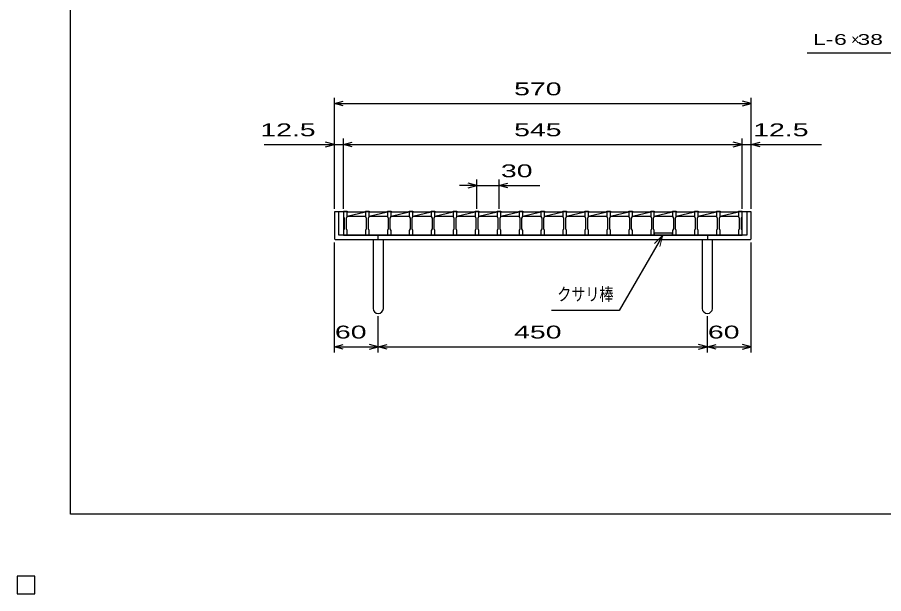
# Model space of a CAD drawing. Units: millimetres, scale not verified. Extents: x -1456 to 1385, y -1026 to 843.
# Drawn here: x -1456 to -271, y -1026 to -238 of the extents above; entities that cross this region are included whole.
import ezdxf
from ezdxf.enums import TextEntityAlignment as Align

# ---------------------------------------------------------------- set-up
doc = ezdxf.new("R2010")
doc.units = ezdxf.units.MM
doc.header["$LTSCALE"] = 8
for name, color, linetype, lineweight in [('0_2', 150, 'Continuous', 25), ('16', 3, 'Continuous', 25), ('19', 6, 'Continuous', 25), ('22', 4, 'Continuous', 25), ('24', 2, 'Continuous', 25), ('32', 4, 'Continuous', 25)]:
    doc.layers.add(name, color=color, linetype=linetype, lineweight=lineweight)
doc.styles.add('ベクトル', font='')
doc.styles.get('ベクトル').set_extended_font_data('ベクトル')

msp = doc.modelspace()

# ---------------------------------------------------------------- linework, layer by layer
at = {"layer": '0_2'}
for p, q in [((-1383.2, -917.2), (-1383.2, 842.8)), ((1384.8, -917.2), (-1383.2, -917.2)), ((-1432, -1002), (-1456, -1002)), ((-1456, -1002), (-1456, -1026)), ((-1432, -1002), (-1456, -1002)), ((-1456, -1002), (-1456, -1026)), ((-1432, -1002), (-1456, -1002)), ((-1456, -1002), (-1456, -1026)), ((-1432, -1002), (-1456, -1002)), ((-1456, -1002), (-1456, -1026)), ((-1432, -1002), (-1456, -1002)), ((-1456, -1002), (-1456, -1026)), ((-1432, -1026), (-1432, -1002)), ((-1432, -1026), (-1432, -1002)), ((-1432, -1026), (-1432, -1002)), ((-1432, -1026), (-1432, -1002)), ((-1432, -1026), (-1432, -1002)), ((-1456, -1026), (-1432, -1026)), ((-1456, -1026), (-1432, -1026)), ((-1456, -1026), (-1432, -1026)), ((-1456, -1026), (-1432, -1026)), ((-1456, -1026), (-1432, -1026))]:
    msp.add_line(p, q, dxfattribs=at)
at = {"layer": '16'}
for p, q in [((-1010, -504), (-1010, -503.3)), ((-1010, -503.3), (-1005, -503.3)), ((-1010, -504), (-1010, -510.5)), ((-1005, -504), (-1010, -504)), ((-1010, -504), (-1010, -536)), ((-1005, -503.3), (-1005, -504)), ((-1005, -510.5), (-1005, -504)), ((-1005, -504), (-980, -504)), ((-1005, -510), (-980, -504)), ((-980, -504), (-980, -503.3)), ((-980, -503.3), (-975, -503.3)), ((-980, -504), (-980, -510.5)), ((-975, -504), (-980, -504)), ((-975, -503.3), (-975, -504)), ((-975, -510.5), (-975, -504)), ((-975, -504), (-950, -504)), ((-975, -510), (-950, -504)), ((-950, -504), (-950, -503.3)), ((-950, -503.3), (-945, -503.3)), ((-950, -504), (-950, -510.5)), ((-945, -504), (-950, -504)), ((-945, -503.3), (-945, -504)), ((-945, -510.5), (-945, -504)), ((-945, -504), (-920, -504)), ((-945, -510), (-920, -504)), ((-920, -504), (-920, -503.3)), ((-920, -503.3), (-915, -503.3)), ((-920, -504), (-920, -510.5)), ((-915, -504), (-920, -504)), ((-915, -503.3), (-915, -504)), ((-915, -510.5), (-915, -504)), ((-915, -504), (-890, -504)), ((-915, -510), (-890, -504)), ((-890, -504), (-890, -503.3)), ((-890, -503.3), (-885, -503.3)), ((-890, -504), (-890, -510.5)), ((-885, -504), (-890, -504)), ((-885, -503.3), (-885, -504)), ((-885, -510.5), (-885, -504)), ((-885, -504), (-860, -504)), ((-885, -510), (-860, -504)), ((-860, -504), (-860, -503.3)), ((-860, -503.3), (-855, -503.3)), ((-860, -504), (-860, -510.5)), ((-855, -504), (-860, -504)), ((-855, -503.3), (-855, -504)), ((-855, -510.5), (-855, -504)), ((-855, -504), (-830, -504)), ((-855, -510), (-830, -504)), ((-830, -504), (-830, -503.3)), ((-830, -503.3), (-825, -503.3)), ((-830, -504), (-830, -510.5)), ((-825, -504), (-830, -504)), ((-825, -503.3), (-825, -504)), ((-825, -510.5), (-825, -504)), ((-825, -504), (-800, -504)), ((-825, -510), (-800, -504)), ((-800, -504), (-800, -503.3)), ((-800, -503.3), (-795, -503.3)), ((-800, -504), (-800, -510.5)), ((-795, -504), (-800, -504)), ((-795, -503.3), (-795, -504)), ((-795, -510.5), (-795, -504)), ((-795, -504), (-770, -504)), ((-795, -510), (-770, -504)), ((-770, -504), (-770, -503.3)), ((-770, -503.3), (-765, -503.3)), ((-770, -504), (-770, -510.5)), ((-765, -504), (-770, -504)), ((-765, -503.3), (-765, -504)), ((-765, -510.5), (-765, -504)), ((-765, -504), (-740, -504)), ((-765, -510), (-740, -504)), ((-740, -504), (-740, -503.3)), ((-740, -503.3), (-735, -503.3)), ((-740, -504), (-740, -510.5)), ((-735, -504), (-740, -504)), ((-735, -503.3), (-735, -504)), ((-735, -510.5), (-735, -504)), ((-735, -504), (-710, -504)), ((-735, -510), (-710, -504)), ((-710, -504), (-710, -503.3)), ((-710, -503.3), (-705, -503.3)), ((-710, -504), (-710, -510.5)), ((-705, -504), (-710, -504)), ((-705, -503.3), (-705, -504)), ((-705, -510.5), (-705, -504)), ((-705, -504), (-680, -504)), ((-705, -510), (-680, -504)), ((-680, -504), (-680, -503.3)), ((-680, -503.3), (-675, -503.3)), ((-680, -504), (-680, -510.5)), ((-675, -504), (-680, -504)), ((-675, -503.3), (-675, -504)), ((-675, -510.5), (-675, -504)), ((-675, -504), (-650, -504)), ((-675, -510), (-650, -504)), ((-650, -504), (-650, -503.3)), ((-650, -503.3), (-645, -503.3)), ((-650, -504), (-650, -510.5)), ((-645, -504), (-650, -504)), ((-645, -503.3), (-645, -504)), ((-645, -510.5), (-645, -504)), ((-645, -504), (-620, -504)), ((-645, -510), (-620, -504)), ((-620, -504), (-620, -503.3)), ((-620, -503.3), (-615, -503.3)), ((-620, -504), (-620, -510.5)), ((-615, -504), (-620, -504)), ((-615, -503.3), (-615, -504)), ((-615, -510.5), (-615, -504)), ((-615, -504), (-590, -504)), ((-615, -510), (-590, -504)), ((-590, -504), (-590, -503.3)), ((-590, -503.3), (-585, -503.3)), ((-590, -504), (-590, -510.5)), ((-585, -504), (-590, -504)), ((-585, -503.3), (-585, -504)), ((-585, -510.5), (-585, -504)), ((-585, -504), (-560, -504)), ((-585, -510), (-560, -504)), ((-560, -504), (-560, -503.3)), ((-560, -503.3), (-555, -503.3)), ((-560, -504), (-560, -510.5)), ((-555, -504), (-560, -504)), ((-555, -503.3), (-555, -504)), ((-555, -510.5), (-555, -504)), ((-555, -504), (-530, -504)), ((-555, -510), (-530, -504)), ((-530, -504), (-530, -503.3)), ((-530, -503.3), (-525, -503.3)), ((-530, -504), (-530, -510.5)), ((-525, -504), (-530, -504)), ((-525, -503.3), (-525, -504)), ((-525, -510.5), (-525, -504)), ((-525, -504), (-500, -504)), ((-525, -510), (-500, -504)), ((-500, -504), (-500, -503.3)), ((-500, -503.3), (-495, -503.3)), ((-500, -504), (-500, -510.5)), ((-495, -504), (-500, -504)), ((-495, -503.3), (-495, -504)), ((-495, -510.5), (-495, -504)), ((-495, -504), (-470, -504)), ((-495, -510), (-470, -504)), ((-470, -504), (-470, -503.3)), ((-470, -503.3), (-465, -503.3)), ((-470, -504), (-470, -510.5)), ((-465, -504), (-470, -504)), ((-465, -503.3), (-465, -504)), ((-465, -510.5), (-465, -504)), ((-465, -536), (-465, -504)), ((-1010, -510.5), (-1009, -512.5)), ((-1009, -512.5), (-1009, -527.5)), ((-1006, -512.5), (-1005, -510.5)), ((-1006, -527.5), (-1006, -512.5)), ((-1005, -510), (-980, -510)), ((-980, -510.5), (-979, -512.5)), ((-979, -512.5), (-979, -527.5)), ((-976, -512.5), (-975, -510.5)), ((-976, -527.5), (-976, -512.5)), ((-975, -510), (-950, -510)), ((-950, -510.5), (-949, -512.5)), ((-949, -512.5), (-949, -527.5)), ((-946, -512.5), (-945, -510.5)), ((-946, -527.5), (-946, -512.5)), ((-945, -510), (-920, -510)), ((-920, -510.5), (-919, -512.5)), ((-919, -512.5), (-919, -527.5)), ((-916, -512.5), (-915, -510.5)), ((-916, -527.5), (-916, -512.5)), ((-915, -510), (-890, -510)), ((-890, -510.5), (-889, -512.5)), ((-889, -512.5), (-889, -527.5)), ((-886, -512.5), (-885, -510.5)), ((-886, -527.5), (-886, -512.5)), ((-885, -510), (-860, -510)), ((-860, -510.5), (-859, -512.5)), ((-859, -512.5), (-859, -527.5)), ((-856, -512.5), (-855, -510.5)), ((-856, -527.5), (-856, -512.5)), ((-855, -510), (-830, -510)), ((-830, -510.5), (-829, -512.5)), ((-829, -512.5), (-829, -527.5)), ((-826, -512.5), (-825, -510.5)), ((-826, -527.5), (-826, -512.5)), ((-825, -510), (-800, -510)), ((-800, -510.5), (-799, -512.5)), ((-799, -512.5), (-799, -527.5)), ((-796, -512.5), (-795, -510.5)), ((-796, -527.5), (-796, -512.5)), ((-795, -510), (-770, -510)), ((-770, -510.5), (-769, -512.5)), ((-769, -512.5), (-769, -527.5)), ((-766, -512.5), (-765, -510.5)), ((-766, -527.5), (-766, -512.5)), ((-765, -510), (-740, -510)), ((-740, -510.5), (-739, -512.5)), ((-739, -512.5), (-739, -527.5)), ((-736, -512.5), (-735, -510.5)), ((-736, -527.5), (-736, -512.5)), ((-735, -510), (-710, -510)), ((-710, -510.5), (-709, -512.5)), ((-709, -512.5), (-709, -527.5)), ((-706, -512.5), (-705, -510.5)), ((-706, -527.5), (-706, -512.5)), ((-705, -510), (-680, -510)), ((-680, -510.5), (-679, -512.5)), ((-679, -512.5), (-679, -527.5)), ((-676, -512.5), (-675, -510.5)), ((-676, -527.5), (-676, -512.5)), ((-675, -510), (-650, -510)), ((-650, -510.5), (-649, -512.5)), ((-649, -512.5), (-649, -527.5)), ((-646, -512.5), (-645, -510.5)), ((-646, -527.5), (-646, -512.5)), ((-645, -510), (-620, -510)), ((-620, -510.5), (-619, -512.5)), ((-619, -512.5), (-619, -527.5)), ((-616, -512.5), (-615, -510.5)), ((-616, -527.5), (-616, -512.5)), ((-615, -510), (-590, -510)), ((-590, -510.5), (-589, -512.5)), ((-589, -512.5), (-589, -527.5)), ((-586, -512.5), (-585, -510.5)), ((-586, -527.5), (-586, -512.5)), ((-585, -510), (-560, -510)), ((-560, -510.5), (-559, -512.5)), ((-559, -512.5), (-559, -527.5)), ((-556, -512.5), (-555, -510.5)), ((-556, -527.5), (-556, -512.5)), ((-555, -510), (-530, -510)), ((-530, -510.5), (-529, -512.5)), ((-529, -512.5), (-529, -527.5)), ((-526, -512.5), (-525, -510.5)), ((-526, -527.5), (-526, -512.5)), ((-525, -510), (-500, -510)), ((-500, -510.5), (-499, -512.5)), ((-499, -512.5), (-499, -527.5)), ((-496, -512.5), (-495, -510.5)), ((-496, -527.5), (-496, -512.5)), ((-495, -510), (-470, -510)), ((-470, -510.5), (-469, -512.5)), ((-469, -512.5), (-469, -527.5)), ((-466, -512.5), (-465, -510.5)), ((-466, -527.5), (-466, -512.5)), ((-1009, -527.5), (-1010, -529.5)), ((-1010, -529.5), (-1010, -536)), ((-1005, -529.5), (-1006, -527.5)), ((-1005, -536), (-1005, -529.5)), ((-979, -527.5), (-980, -529.5)), ((-980, -529.5), (-980, -536)), ((-975, -529.5), (-976, -527.5)), ((-975, -536), (-975, -529.5)), ((-949, -527.5), (-950, -529.5)), ((-950, -529.5), (-950, -536)), ((-945, -529.5), (-946, -527.5)), ((-945, -536), (-945, -529.5)), ((-919, -527.5), (-920, -529.5)), ((-920, -529.5), (-920, -536)), ((-915, -529.5), (-916, -527.5)), ((-915, -536), (-915, -529.5)), ((-889, -527.5), (-890, -529.5)), ((-890, -529.5), (-890, -536)), ((-885, -529.5), (-886, -527.5)), ((-885, -536), (-885, -529.5)), ((-859, -527.5), (-860, -529.5)), ((-860, -529.5), (-860, -536)), ((-855, -529.5), (-856, -527.5)), ((-855, -536), (-855, -529.5)), ((-829, -527.5), (-830, -529.5)), ((-830, -529.5), (-830, -536)), ((-825, -529.5), (-826, -527.5)), ((-825, -536), (-825, -529.5)), ((-799, -527.5), (-800, -529.5)), ((-800, -529.5), (-800, -536)), ((-795, -529.5), (-796, -527.5)), ((-795, -536), (-795, -529.5)), ((-769, -527.5), (-770, -529.5)), ((-770, -529.5), (-770, -536)), ((-765, -529.5), (-766, -527.5)), ((-765, -536), (-765, -529.5)), ((-739, -527.5), (-740, -529.5)), ((-740, -529.5), (-740, -536)), ((-735, -529.5), (-736, -527.5)), ((-735, -536), (-735, -529.5)), ((-709, -527.5), (-710, -529.5)), ((-710, -529.5), (-710, -536)), ((-705, -529.5), (-706, -527.5)), ((-705, -536), (-705, -529.5)), ((-679, -527.5), (-680, -529.5)), ((-680, -529.5), (-680, -536)), ((-675, -529.5), (-676, -527.5)), ((-675, -536), (-675, -529.5)), ((-649, -527.5), (-650, -529.5)), ((-650, -529.5), (-650, -536)), ((-645, -529.5), (-646, -527.5)), ((-645, -536), (-645, -529.5)), ((-619, -527.5), (-620, -529.5)), ((-620, -529.5), (-620, -536)), ((-615, -529.5), (-616, -527.5)), ((-615, -536), (-615, -529.5)), ((-589, -527.5), (-590, -529.5)), ((-590, -529.5), (-590, -536)), ((-585, -529.5), (-586, -527.5)), ((-585, -536), (-585, -529.5)), ((-560, -533), (-585, -533)), ((-585, -533), (-585, -536)), ((-559, -527.5), (-560, -529.5)), ((-560, -529.5), (-560, -536)), ((-560, -536), (-560, -533)), ((-555, -529.5), (-556, -527.5)), ((-555, -536), (-555, -529.5)), ((-529, -527.5), (-530, -529.5)), ((-530, -529.5), (-530, -536)), ((-525, -529.5), (-526, -527.5)), ((-525, -536), (-525, -529.5)), ((-499, -527.5), (-500, -529.5)), ((-500, -529.5), (-500, -536)), ((-495, -529.5), (-496, -527.5)), ((-495, -536), (-495, -529.5)), ((-469, -527.5), (-470, -529.5)), ((-470, -529.5), (-470, -536)), ((-465, -529.5), (-466, -527.5)), ((-465, -536), (-465, -529.5)), ((-1010, -536), (-1005, -536)), ((-1005, -536), (-980, -536)), ((-980, -536), (-975, -536)), ((-975, -536), (-950, -536)), ((-950, -536), (-945, -536)), ((-945, -536), (-920, -536)), ((-920, -536), (-915, -536)), ((-915, -536), (-890, -536)), ((-890, -536), (-885, -536)), ((-885, -536), (-860, -536)), ((-860, -536), (-855, -536)), ((-855, -536), (-830, -536)), ((-830, -536), (-825, -536)), ((-825, -536), (-800, -536)), ((-800, -536), (-795, -536)), ((-795, -536), (-770, -536)), ((-770, -536), (-765, -536)), ((-765, -536), (-740, -536)), ((-740, -536), (-735, -536)), ((-735, -536), (-710, -536)), ((-710, -536), (-705, -536)), ((-705, -536), (-680, -536)), ((-680, -536), (-675, -536)), ((-675, -536), (-650, -536)), ((-650, -536), (-645, -536)), ((-645, -536), (-620, -536)), ((-620, -536), (-615, -536)), ((-615, -536), (-590, -536)), ((-590, -536), (-585, -536)), ((-585, -536), (-560, -536)), ((-585, -536), (-560, -536)), ((-560, -536), (-555, -536)), ((-555, -536), (-530, -536)), ((-530, -536), (-525, -536)), ((-525, -536), (-500, -536)), ((-500, -536), (-495, -536)), ((-495, -536), (-470, -536)), ((-470, -536), (-465, -536)), ((-1432, -1002), (-1456, -1002)), ((-1456, -1002), (-1456, -1026)), ((-1432, -1002), (-1456, -1002)), ((-1456, -1002), (-1456, -1026)), ((-1432, -1002), (-1456, -1002)), ((-1456, -1002), (-1456, -1026)), ((-1432, -1002), (-1456, -1002)), ((-1456, -1002), (-1456, -1026)), ((-1432, -1002), (-1456, -1002)), ((-1456, -1002), (-1456, -1026)), ((-1432, -1026), (-1432, -1002)), ((-1432, -1026), (-1432, -1002)), ((-1432, -1026), (-1432, -1002)), ((-1432, -1026), (-1432, -1002)), ((-1432, -1026), (-1432, -1002)), ((-1456, -1026), (-1432, -1026)), ((-1456, -1026), (-1432, -1026)), ((-1456, -1026), (-1432, -1026)), ((-1456, -1026), (-1432, -1026)), ((-1456, -1026), (-1432, -1026))]:
    msp.add_line(p, q, dxfattribs=at)
at = {"layer": '19'}
for p, q in [((-1010, -504), (-1022.5, -504)), ((-1022.5, -504), (-1022.5, -541)), ((-1016.5, -536), (-1016.5, -504)), ((-452.5, -504), (-465, -504)), ((-458.5, -504), (-458.5, -536)), ((-452.5, -541), (-452.5, -504)), ((-1022.5, -541), (-1021.5, -542)), ((-1021.5, -542), (-453.5, -542)), ((-458.5, -536), (-1016.5, -536)), ((-969.5, -542), (-969.5, -636)), ((-962.5, -542), (-962.5, -536)), ((-955.5, -636), (-955.5, -542)), ((-519.5, -542), (-519.5, -636)), ((-512.5, -536), (-512.5, -542)), ((-505.5, -636), (-505.5, -542)), ((-453.5, -542), (-452.5, -541))]:
    msp.add_line(p, q, dxfattribs=at)
for centre in [(-962.5, -636), (-512.5, -636)]:
    msp.add_arc(centre, 7, 180, 0, dxfattribs=at)
at = {"layer": '22'}
for p, q in [((-376, -286.5), (-216, -286.5)), ((-1022.5, -500), (-1022.5, -348)), ((-1022.5, -356), (-1010.5, -352.8)), ((-452.5, -356), (-464.5, -352.8)), ((-452.5, -500), (-452.5, -348)), ((-1010.5, -359.2), (-1022.5, -356)), ((-1022.5, -356), (-452.5, -356)), ((-464.5, -359.2), (-452.5, -356)), ((-1118.5, -412), (-1022.5, -412)), ((-1022.5, -412), (-1034.5, -408.8)), ((-1034.5, -415.2), (-1022.5, -412)), ((-1022.5, -500), (-1022.5, -404)), ((-1022.5, -412), (-1010, -412)), ((-1010, -500), (-1010, -404)), ((-1010, -412), (-998, -408.8)), ((-998, -415.2), (-1010, -412)), ((-1010, -412), (-465, -412)), ((-465, -412), (-477, -408.8)), ((-477, -415.2), (-465, -412)), ((-465, -500), (-465, -404)), ((-465, -412), (-452.5, -412)), ((-452.5, -500), (-452.5, -404)), ((-452.5, -412), (-440.5, -408.8)), ((-440.5, -415.2), (-452.5, -412)), ((-452.5, -412), (-356.5, -412)), ((-827.5, -500), (-827.5, -460)), ((-797.5, -460), (-797.5, -500)), ((-827.5, -468), (-851.5, -468)), ((-827.5, -468), (-839.5, -464.8)), ((-839.5, -471.2), (-827.5, -468)), ((-827.5, -468), (-797.5, -468)), ((-797.5, -468), (-785.5, -464.8)), ((-785.5, -471.2), (-797.5, -468)), ((-797.5, -468), (-741.5, -468)), ((-573.433, -535.858), (-632.858, -638.785)), ((-1022.5, -696.4), (-1022.5, -546)), ((-452.5, -696.4), (-452.5, -546)), ((-632.858, -638.785), (-725.658, -638.785)), ((-962.5, -696.4), (-962.5, -646.8)), ((-512.5, -696.4), (-512.5, -646.8)), ((-1022.5, -688.4), (-1010.5, -685.2)), ((-962.5, -688.4), (-974.5, -685.2)), ((-962.5, -688.4), (-950.5, -685.2)), ((-512.5, -688.4), (-524.5, -685.2)), ((-512.5, -688.4), (-500.5, -685.2)), ((-452.5, -688.4), (-464.5, -685.2)), ((-1010.5, -691.6), (-1022.5, -688.4)), ((-1022.5, -688.4), (-962.5, -688.4)), ((-974.5, -691.6), (-962.5, -688.4)), ((-950.5, -691.6), (-962.5, -688.4)), ((-962.5, -688.4), (-512.5, -688.4)), ((-524.5, -691.6), (-512.5, -688.4)), ((-500.5, -691.6), (-512.5, -688.4)), ((-512.5, -688.4), (-452.5, -688.4)), ((-464.5, -691.6), (-452.5, -688.4))]:
    msp.add_line(p, q, dxfattribs=at)
at = {"layer": '22', "lineweight": 13}
for p, q in [((-573.433, -535.858), (-584.746, -547.172)), ((-577.574, -551.313), (-573.433, -535.858))]:
    msp.add_line(p, q, dxfattribs=at)
at = {"layer": '22', "color": 2}
for p, q in [((-1432, -1002), (-1456, -1002)), ((-1456, -1002), (-1456, -1026)), ((-1432, -1002), (-1456, -1002)), ((-1456, -1002), (-1456, -1026)), ((-1432, -1002), (-1456, -1002)), ((-1456, -1002), (-1456, -1026)), ((-1432, -1026), (-1432, -1002)), ((-1432, -1026), (-1432, -1002)), ((-1432, -1026), (-1432, -1002)), ((-1456, -1026), (-1432, -1026)), ((-1456, -1026), (-1432, -1026)), ((-1456, -1026), (-1432, -1026))]:
    msp.add_line(p, q, dxfattribs=at)
at = {"layer": '24', "color": 4}
for p, q in [((-1432, -1002), (-1456, -1002)), ((-1456, -1002), (-1456, -1026)), ((-1432, -1002), (-1456, -1002)), ((-1456, -1002), (-1456, -1026)), ((-1432, -1002), (-1456, -1002)), ((-1456, -1002), (-1456, -1026)), ((-1432, -1026), (-1432, -1002)), ((-1432, -1026), (-1432, -1002)), ((-1432, -1026), (-1432, -1002)), ((-1456, -1026), (-1432, -1026)), ((-1456, -1026), (-1432, -1026)), ((-1456, -1026), (-1432, -1026))]:
    msp.add_line(p, q, dxfattribs=at)
at = {"layer": '32'}
for p, q in [((-1432, -1002), (-1456, -1002)), ((-1456, -1002), (-1456, -1026)), ((-1432, -1002), (-1456, -1002)), ((-1456, -1002), (-1456, -1026)), ((-1432, -1002), (-1456, -1002)), ((-1456, -1002), (-1456, -1026)), ((-1432, -1002), (-1456, -1002)), ((-1456, -1002), (-1456, -1026)), ((-1432, -1002), (-1456, -1002)), ((-1456, -1002), (-1456, -1026)), ((-1432, -1026), (-1432, -1002)), ((-1432, -1026), (-1432, -1002)), ((-1432, -1026), (-1432, -1002)), ((-1432, -1026), (-1432, -1002)), ((-1432, -1026), (-1432, -1002)), ((-1456, -1026), (-1432, -1026)), ((-1456, -1026), (-1432, -1026)), ((-1456, -1026), (-1432, -1026)), ((-1456, -1026), (-1432, -1026)), ((-1456, -1026), (-1432, -1026))]:
    msp.add_line(p, q, dxfattribs=at)

# ---------------------------------------------------------------- texts
at = {"layer": '22', "color": 2, "style": 'ベクトル'}
for s, height, width, p in [('L-', 14.66, 1.6, (-368, -268.5)), (' 6 ', 14.66, 1.6, (-348, -268.5)), (' 38 ', 14.66, 1.6, (-316, -268.5)), (' 570 ', 17.6, 1.65, (-787.5, -336)), (' 12.5 ', 17.6, 1.65, (-1134.5, -392)), (' 545 ', 17.6, 1.65, (-787.5, -392)), (' 12.5 ', 17.6, 1.65, (-460.5, -392)), (' 30 ', 17.6, 1.65, (-805.5, -448)), (' 60 ', 17.6, 1.65, (-1032.5, -668.4)), (' 450 ', 17.6, 1.65, (-787.5, -668.4)), (' 60 ', 17.6, 1.65, (-522.5, -668.4))]:
    msp.add_text(s, height=height, dxfattribs=dict(at, width=width)).set_placement(p, align=Align.MIDDLE_LEFT)
msp.add_text('×', height=14.66, dxfattribs=at).set_placement((-316, -268.5), align=Align.MIDDLE_LEFT)
at = {"layer": '22', "color": 2, "style": 'ベクトル', "width": 0.8}
msp.add_text('クサリ棒', height=17.6, dxfattribs=at).set_placement((-640.858, -630.785), align=Align.BOTTOM_RIGHT)

doc.saveas('drawing.dxf')
